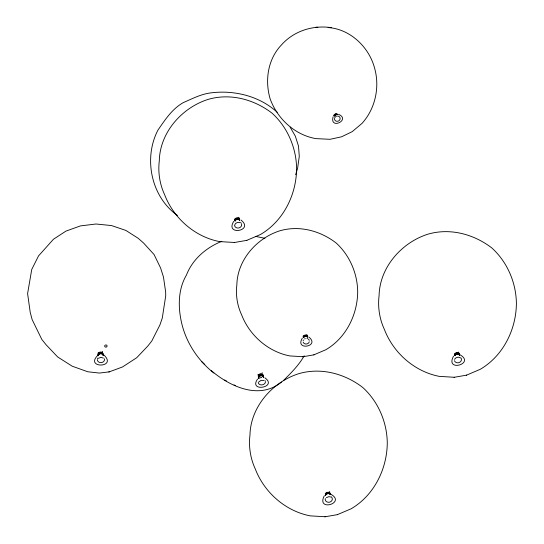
<?xml version="1.0" encoding="UTF-8"?>
<svg xmlns="http://www.w3.org/2000/svg" width="544" height="544" viewBox="0 0 544 544"><rect width="100%" height="100%" fill="white"/><g stroke="black" fill="none" stroke-linecap="round" stroke-linejoin="round"><path stroke-width="0.82" d="M234.756 225.427C234.512 223.305 237.993 221.714 239.89 222.673M454.641 359.434C454.947 357.707 458.755 356.272 460.401 357.904M333.078 116.906C329.514 130.247 351.329 119.7 338.463 114.294M295.63 174.685L297.575 168.429L299.282 156.386L298.493 146.05L295.324 136.136L290.142 127.16M304.205 355.769C298.942 365.106 291.23 372.837 283.635 380.304M302.301 338.178C294.426 351.213 320.722 346.46 308.781 337.008M324.34 495.679C315.629 512.407 347.385 502.86 330.235 493.904M257.564 379.059C248.098 392.693 278.358 387.362 264.833 377.781M258.869 381.84L261.059 380.372L263.806 380.446M233.757 221.333C224.509 236.13 254.653 230.935 241.033 220.075M453.54 356.116C444.509 372.844 476.578 363.494 459.354 354.416M326.373 497.665L328.834 496.665L330.657 496.992M281.466 382.106C259.393 400.234 229.962 386.628 211.242 370.573M97.947 355.191C84.211 368.587 117.667 368.03 104.013 355.123M98.437 358.258L101.021 357.333L103.462 358.108M221.836 241.298C206.312 247.486 192.501 259.23 186.436 275.094C177.956 289.354 177.976 307.17 181.621 322.946C186.15 342.638 198.009 360.59 213.887 373.048M258.808 378.223L261.786 377.373M246.697 240.387L260.426 234.532C283.39 221.122 296.432 194.711 296.616 168.511C296.31 147.757 287.497 127.174 272.068 113.179C254 99.3 230.214 92.881 207.985 99.436C181.703 107.828 159.854 132.641 159.297 160.888C157.882 172.21 159.746 184.246 164.594 194.616C173.584 218.11 194.664 236.769 219.504 241.584L234.525 242.481M313.766 354.878L325.842 349.731C346.052 337.926 357.53 314.684 357.687 291.632C357.422 273.367 349.663 255.252 336.09 242.937C320.192 230.724 299.254 225.073 279.691 230.846C256.564 238.231 237.34 260.066 236.851 284.92C235.606 294.882 237.245 305.476 241.516 314.602C249.424 335.274 267.974 351.696 289.836 355.932L303.049 356.721M466.48 375.17L480.209 369.322C503.173 355.912 516.222 329.501 516.399 303.3C516.093 282.547 507.28 261.963 491.851 247.962C473.783 234.09 449.997 227.671 427.768 234.226C401.486 242.617 379.644 267.43 379.08 295.678C377.665 306.993 379.528 319.029 384.384 329.406C393.366 352.9 414.446 371.552 439.287 376.373L454.308 377.271M337.362 514.658L351.091 508.81C374.054 495.4 387.097 468.989 387.28 442.789C386.974 422.028 378.162 401.452 362.732 387.45C344.665 373.578 320.878 367.159 298.649 373.714C272.367 382.106 250.519 406.919 249.961 435.166C248.547 446.481 250.41 458.517 255.258 468.887C264.248 492.388 285.328 511.04 310.168 515.855L325.19 516.759M109.222 371.872L122.482 366.976L136.748 357.694L147.886 345.97L151.817 340.959L159.895 324.992L162.268 318.145L165.716 295.848L165.662 292.033L163.472 277.025L160.623 268.056L154.102 254.585L143.623 243.073L138.217 238.313L125.888 230.432L111.486 225.556L95.996 224.006L80.458 225.903L65.946 231.105L53.448 239.258L38.542 255.884L31.729 269.498L27.601 293.583L30.219 312.365L32.144 319.607L41.786 339.388L46.077 344.74L57.671 356.966L72.189 366.187L87.747 371.763L99.402 373.068L109.222 371.872L108.834 371.919M331.344 27.669C313.072 24.908 293.882 30.906 281.513 44.873C267.811 59.153 264.704 80.288 270.137 98.845C277.331 118.728 294.766 134.946 315.86 138.618L330.045 139.298L341.557 136.809L352.192 131.655L361.944 123.461C375.442 108.664 380.045 86.863 374.483 67.721C368.873 46.94 350.037 28.941 328.073 27.554M234.28 242.522L246.908 240.346M302.831 356.762L313.949 354.844M454.063 377.312L466.691 375.136M324.938 516.8L337.572 514.624M315.921 27.2L317.818 27.268M255.714 236.416L264.928 238.306M224.686 380.025L226.338 380.895M234.07 384.921L235.334 385.587M177.453 215.444C151.157 196.935 143.194 158.29 157.964 130.077C165.118 119.762 171.992 109.079 183.172 102.666C191.78 98.926 200.416 94.404 209.766 93.024C233.566 89.692 259.264 95.832 277.209 112.254M201.736 361.665L204.816 364.541M262.133 372.796L262.521 373.157M458.483 352.084L458.871 352.505M238.7 217.294L239.088 217.716M306.721 334.56L307.068 334.927M329.365 491.572L329.752 491.994M102.231 351.41L102.612 351.825M325.604 494.353L325.264 493.306M334.138 115.92L333.853 115.063M258.019 374.422L258.108 374.904M454.383 353.818L454.478 354.368M303.117 336.09L303.198 336.566M234.6 219.028L234.688 219.579M98.076 352.9L98.151 353.423M334.186 115.981A1.965 1.788 -22.5 0 1 334.234 115.512M334.41 115.056A1.965 1.788 -22.5 0 1 336.063 113.995M337.042 114.145A1.965 1.788 -22.5 0 1 337.45 114.396M334.322 115.729A1.965 1.788 -22.5 0 1 337.545 114.621M334.179 116.232A1.965 1.788 -22.5 0 1 337.688 114.532M337.96 116.11A2.836 2.577 -22.5 0 1 340.048 119.116A2.836 2.577 -22.5 0 1 336.688 121.278A2.836 2.577 -22.5 0 1 334.601 118.272M334.859 117.62A2.836 2.577 -22.5 0 1 335.845 116.572M336.512 116.246A2.836 2.577 -22.5 0 1 337.232 116.09M335.022 115.403A1.965 1.788 -22.5 0 1 336.376 114.743M334.689 115.729A1.965 1.788 -22.5 0 1 336.342 114.668M334.594 115.491A1.965 1.788 -22.5 0 1 336.75 114.444M309.25 341.788A3.155 2.754 -10.3 0 1 306.252 344.005A3.155 2.754 -10.3 0 1 303.178 342.128M303.151 340.694A3.155 2.754 -10.3 0 1 303.45 340.014M304.586 338.932A3.155 2.754 -10.3 0 1 305.34 338.62M306.966 338.524A3.155 2.754 -10.3 0 1 307.727 338.756M308.387 339.164A3.155 2.754 -10.3 0 1 309.23 340.354M303.321 337.559A2.19 1.911 -10.3 0 1 304.824 335.118A2.19 1.911 -10.3 0 1 307.516 336.328M303.409 337.164A2.19 1.911 -10.3 0 1 306.592 335.818M307.047 336.097A2.19 1.911 -10.3 0 1 307.401 336.478M303.355 336.852A2.19 1.911 -10.3 0 1 306.007 335.349M306.53 335.512A2.19 1.911 -10.3 0 1 307.571 336.62M303.756 337.423A2.19 1.911 -10.3 0 1 307.183 336.831M303.736 337.314A2.19 1.911 -10.3 0 1 307.516 337.103M303.464 337.457A2.19 1.911 -10.3 0 1 304.987 336.015M306.646 336.11A2.19 1.911 -10.3 0 1 307.68 337.219M263.085 375.027A2.489 1.911 -10.2 0 1 263.085 376.02M258.216 375.884A2.489 1.911 -10.2 0 1 258.55 374.898M258.937 374.469A2.489 1.911 -10.2 0 1 262.834 374.578M258.631 378.209A2.489 1.911 -10.2 0 1 260.692 375.646A2.489 1.911 -10.2 0 1 263.5 377.346M258.658 378.359A2.489 1.911 -10.2 0 1 260.719 375.802A2.489 1.911 -10.2 0 1 263.527 377.502M258.713 377.713A2.489 1.911 -10.2 0 1 258.468 377.271M258.38 376.774A2.489 1.911 -10.2 0 1 260.848 374.666A2.489 1.911 -10.2 0 1 263.33 376.414M258.794 378.155A2.489 1.911 -10.2 0 1 260.29 375.224M262.167 375.278A2.489 1.911 -10.2 0 1 262.677 375.544M263.072 375.918A2.489 1.911 -10.2 0 1 263.405 376.849M258.298 376.319A2.489 1.911 -10.2 0 1 258.624 375.333M259.019 374.904A2.489 1.911 -10.2 0 1 261.712 374.286A2.489 1.911 -10.2 0 1 263.248 375.952M265.411 381.854A3.59 2.754 -10.2 0 1 261.854 384.894A3.59 2.754 -10.2 0 1 258.278 382.378M264.928 380.501A3.59 2.754 -10.2 0 1 265.288 381.147M331.255 496.801A3.59 3.135 -10.3 0 1 329.752 502.146A3.59 3.135 -10.3 0 1 325.298 498.542M325.659 494.863A2.489 2.176 -10.3 0 1 327.386 493.224M328.025 493.116A2.489 2.176 -10.3 0 1 330.194 494.081M325.965 494.707A2.489 2.176 -10.3 0 1 329.861 494.034M325.985 494.822A2.489 2.176 -10.3 0 1 329.882 494.149M325.523 495.101A2.489 2.176 -10.3 0 1 325.598 494.53M325.836 493.993A2.489 2.176 -10.3 0 1 330.392 494.258M325.496 494.979A2.489 2.176 -10.3 0 1 325.475 493.85M325.713 493.313A2.489 2.176 -10.3 0 1 326.101 492.837M326.604 492.463A2.489 2.176 -10.3 0 1 327.202 492.211M328.488 492.136A2.489 2.176 -10.3 0 1 330.269 493.578M325.557 495.305A2.489 2.176 -10.3 0 1 325.536 494.176M325.774 493.639A2.489 2.176 -10.3 0 1 329.664 492.966M330.072 493.394A2.489 2.176 -10.3 0 1 330.33 493.911M460.958 357.932A3.59 3.135 -10.3 0 1 459.313 362.501A3.59 3.135 -10.3 0 1 454.451 360.686M454.594 354.362A2.489 2.176 -10.3 0 1 457.606 352.648A2.489 2.176 -10.3 0 1 459.408 355.218M455.28 353.675A2.489 2.176 -10.3 0 1 459.19 353.913M459.449 354.423A2.489 2.176 -10.3 0 1 459.544 354.98M454.716 355.042A2.489 2.176 -10.3 0 1 456.443 353.403M457.082 353.294A2.489 2.176 -10.3 0 1 457.728 353.328M458.334 353.512A2.489 2.176 -10.3 0 1 459.252 354.26M455.11 355.334A2.489 2.176 -10.3 0 1 458.483 354.348M459 354.661A2.489 2.176 -10.3 0 1 459.401 355.096M454.845 355.756A2.489 2.176 -10.3 0 1 459.381 354.974M454.777 355.382A2.489 2.176 -10.3 0 1 455.015 354.838M455.403 354.362A2.489 2.176 -10.3 0 1 458.395 353.852M458.912 354.164A2.489 2.176 -10.3 0 1 459.571 355.11M105.896 347.086A1.21 1.061 -10.3 0 1 104.774 345.637A1.21 1.061 -10.3 0 1 106.794 345.29A1.21 1.061 -10.3 0 1 106.209 347.031M98.172 354.688A2.489 2.094 -3.7 0 1 98.185 353.607M98.437 353.097A2.489 2.094 -3.7 0 1 100.932 352.036A2.489 2.094 -3.7 0 1 102.993 353.552M104.407 358.802A3.59 3.019 -3.7 0 1 101.374 362.61A3.59 3.019 -3.7 0 1 97.349 359.666M97.478 358.884A3.59 3.019 -3.7 0 1 97.845 358.149M98.294 355.307A2.489 2.094 -3.7 0 1 100.388 353.75A2.489 2.094 -3.7 0 1 102.857 354.749M98.192 355.715A2.489 2.094 -3.7 0 1 100.708 353.593A2.489 2.094 -3.7 0 1 103.17 355.66M98.512 354.239A2.489 2.094 -3.7 0 1 101.32 353.233M101.918 353.437A2.489 2.094 -3.7 0 1 103.142 355.239M98.199 355.062A2.489 2.094 -3.7 0 1 99.98 352.471A2.489 2.094 -3.7 0 1 103.013 353.92M98.219 355.456A2.489 2.094 -3.7 0 1 100.008 352.872M101.3 352.852A2.489 2.094 -3.7 0 1 103.122 354.858M235.062 220.966A2.489 2.176 -10.3 0 1 239.598 220.184M235.083 221.088A2.489 2.176 -10.3 0 1 239.217 219.871M234.994 220.592A2.489 2.176 -10.3 0 1 236.13 219.198M236.722 218.946A2.489 2.176 -10.3 0 1 238.007 218.878M238.605 219.062A2.489 2.176 -10.3 0 1 239.53 219.81M234.858 220.823A2.489 2.176 -10.3 0 1 236.66 218.613M237.946 218.538A2.489 2.176 -10.3 0 1 239.469 219.47M234.872 219.905A2.489 2.176 -10.3 0 1 235.11 219.361M235.498 218.892A2.489 2.176 -10.3 0 1 239.754 220.191M234.811 219.572A2.489 2.176 -10.3 0 1 236.538 217.933M237.177 217.824A2.489 2.176 -10.3 0 1 239.346 218.79M239.605 219.307A2.489 2.176 -10.3 0 1 239.7 219.864M241.543 223.883A3.59 3.135 -10.3 0 1 239.088 227.875A3.59 3.135 -10.3 0 1 234.668 225.896M240.591 222.523A3.59 3.135 -10.3 0 1 241.176 223.142"/></g></svg>
